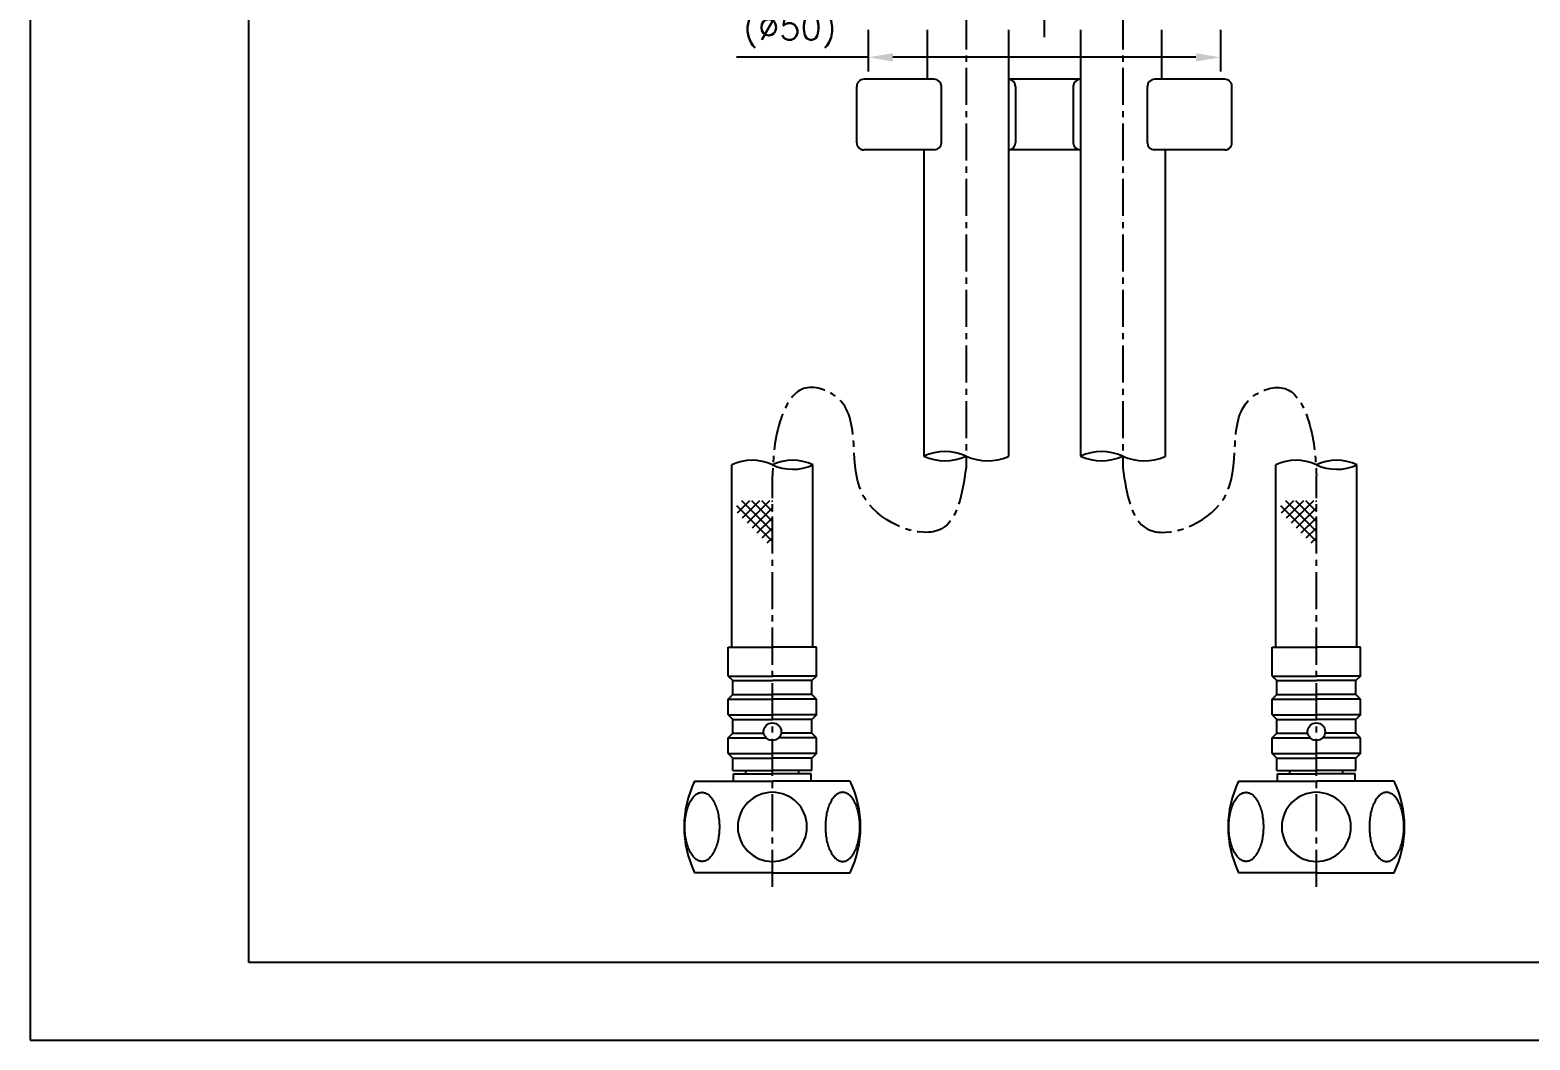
# Model space of a CAD drawing. Extents: x 9131 to 9725, y -7552 to -7132.
# Drawn here: x 9131.4 to 9344, y -7552.4 to -7409.2 of the extents above; entities that cross this region are included whole.
import ezdxf

# ---------------------------------------------------------------- set-up
doc = ezdxf.new("R2010")
doc.units = 0
doc.header["$LTSCALE"] = 7
doc.header["$MEASUREMENT"] = 0
doc.linetypes.add('CENTER2', pattern=[1.125, 0.75, -0.125, 0.125, -0.125])
doc.layers.get('0').update_dxf_attribs({"color": 2, "linetype": 'CONTINUOUS'})
doc.layers.get('Defpoints').update_dxf_attribs({"linetype": 'CONTINUOUS'})
for name, color, linetype in [('CL', 1, 'CENTER2'), ('D', 2, 'CONTINUOUS'), ('DWG', 7, 'CONTINUOUS')]:
    doc.layers.add(name, color=color, linetype=linetype)
doc.styles.add('GHS', font='ROMANS.shx', dxfattribs={"bigfont": 'GHS.shx'})
doc.dimstyles.new('HONG', dxfattribs={"dimscale": 0, "dimtxt": 3.5, "dimasz": 3.5, "dimexe": 2, "dimexo": 1, "dimgap": 1, "dimtad": 1, "dimdec": 4, "dimdsep": 46, "dimtxsty": 'GHS', "dimcen": 3, "dimclrd": 256, "dimclre": 256, "dimclrt": 2, "dimadec": 4, "dimazin": 2, "dimtfac": 1, "dimtdec": 4, "dimtmove": 0, "dimatfit": 2, "dimfxl": 0, "dimtvp": 1, "dimtolj": 1, "dimarcsym": 0})

# ---------------------------------------------------------------- blocks, each defined once
blk = doc.blocks.new('*D8')
at = {"layer": 'D', "lineweight": -2}
for p, q in [((9250.22, -7409.19), (9250.22, -7415.07)), ((9300.17, -7409.19), (9300.17, -7415.07)), ((9250.22, -7413.07), (9231.56, -7413.07)), ((9296.67, -7413.07), (9253.72, -7413.07))]:
    blk.add_line(p, q, dxfattribs=at)
at = {"layer": 'D'}
for points in [[(9253.72, -7412.49), (9253.72, -7413.66), (9250.22, -7413.07)], [(9296.67, -7412.49), (9296.67, -7413.66), (9300.17, -7413.07)]]:
    blk.add_solid(points, dxfattribs=at)
at = {"layer": 'Defpoints', "color": 0}
for p in [(9250.22, -7408.19), (9300.17, -7408.19), (9300.17, -7413.07)]:
    blk.add_point(p, dxfattribs=at)
at = {"layer": 'D', "color": 2, "insert": (9239.14, -7409.41), "char_height": 3.5, "attachment_point": 5, "style": 'GHS'}
blk.add_mtext('\\A1;(%%C50)', dxfattribs=at)
blk = doc.blocks.new('BORDER')
for p, q in [((0, 1), (0, 0)), ((0, 0), (1, 0))]:
    blk.add_line(p, q)

msp = doc.modelspace()

# ---------------------------------------------------------------- linework, layer by layer
at = {"color": 4}
for p, q in [((9162.4293, -7541.44773), (9162.4293, -7151.44773)), ((9711.4293, -7541.44773), (9162.4293, -7541.44773))]:
    msp.add_line(p, q, dxfattribs=at)
at = {"color": 7, "linetype": 'Continuous'}
for p, q in [((9248.59988, -7425.19333), (9248.59988, -7417.19333)), ((9259.59405, -7416.19333), (9249.63529, -7416.19333)), ((9260.59405, -7425.19333), (9260.59405, -7417.19333)), ((9280.29891, -7416.19333), (9270.09891, -7416.19333)), ((9271.09405, -7417.19333), (9271.09405, -7425.19333)), ((9279.29405, -7417.19333), (9279.29405, -7425.19333)), ((9289.79405, -7425.19333), (9289.79405, -7417.19333)), ((9300.75281, -7416.19333), (9290.79405, -7416.19333)), ((9301.78822, -7425.19333), (9301.78822, -7417.19333)), ((9259.61794, -7426.19305), (9249.61073, -7426.19305)), ((9280.29891, -7426.19305), (9270.09891, -7426.19305)), ((9300.77736, -7426.19305), (9290.77015, -7426.19305))]:
    msp.add_line(p, q, dxfattribs=at)
for centre, start, end in [((9259.59405, -7417.19333), 0, 90), ((9270.09405, -7417.19333), 0, 90), ((9280.29405, -7417.19333), 90, 180), ((9290.79405, -7417.19333), 90, 180), ((9259.59405, -7425.19333), 270, 0), ((9270.09405, -7425.19333), 270, 0), ((9280.29405, -7425.19333), 180, 270), ((9290.79405, -7425.19333), 180, 270)]:
    msp.add_arc(centre, 1, start, end, dxfattribs=at)
for points, knots in [([(9249.63529, -7416.19333), (9249.50285, -7416.19333), (9249.23532, -7416.24325), (9248.89149, -7416.46066), (9248.65591, -7416.79318), (9248.59988, -7417.061), (9248.59988, -7417.19333)], [0, 0, 0, 0, 0.250115789, 0.500153489, 0.750103771, 1, 1, 1, 1]), ([(9301.78822, -7417.19333), (9301.78822, -7417.06101), (9301.73219, -7416.79319), (9301.49662, -7416.46067), (9301.15278, -7416.24325), (9300.88525, -7416.19333), (9300.75281, -7416.19333)], [0, 0, 0, 0, 0.249892402, 0.499840444, 0.749880531, 1, 1, 1, 1]), ([(9248.59988, -7425.19333), (9248.59988, -7425.32566), (9248.65591, -7425.59348), (9248.89148, -7425.926), (9249.23531, -7426.14342), (9249.50284, -7426.19333), (9249.63529, -7426.19333)], [0, 0, 0, 0, 0.249892418, 0.499840418, 0.749880512, 1, 1, 1, 1]), ([(9300.75281, -7426.19333), (9300.88525, -7426.19333), (9301.15278, -7426.14342), (9301.49661, -7425.92601), (9301.73219, -7425.59349), (9301.78822, -7425.32566), (9301.78822, -7425.19333)], [0, 0, 0, 0, 0.25011585, 0.500153518, 0.750103711, 1, 1, 1, 1])]:
    msp.add_open_spline(points, degree=3, knots=knots, dxfattribs=at)
at = {"layer": 'CL'}
for p, q in [((9275.19405, -7410.19333), (9275.19405, -7252.85709)), ((9264.08918, -7406.69374), (9264.08918, -7471.31322)), ((9286.29891, -7406.69374), (9286.29891, -7471.31322)), ((9236.64391, -7530.71235), (9236.64391, -7472.45042)), ((9313.74418, -7530.71235), (9313.74418, -7472.45042))]:
    msp.add_line(p, q, dxfattribs=at)
for points in [[(9264.08918, -7471.31322), (9260.6171, -7479.94688), (9249.89154, -7475.83189), (9245.67793, -7461.20081), (9241.079, -7460.05776), (9237.87795, -7464.25522), (9236.64391, -7472.45042)], [(9286.29891, -7471.31322), (9289.77099, -7479.94688), (9300.49656, -7475.83189), (9304.71017, -7461.20081), (9309.3091, -7460.05776), (9312.51015, -7464.25522), (9313.74418, -7472.45042)]]:
    msp.add_spline(points, degree=3, dxfattribs=at)
at = {"layer": 'D', "color": 2}
for p, q in [((9231.56629, -7476.65389), (9236.64391, -7481.73152)), ((9231.68513, -7477.69876), (9233.43711, -7475.94679)), ((9232.2734, -7475.94679), (9236.64391, -7480.3173)), ((9232.39224, -7478.40587), (9234.85132, -7475.94679)), ((9233.09935, -7479.11298), (9236.26553, -7475.94679)), ((9233.68761, -7475.94679), (9236.64391, -7478.90309)), ((9235.10183, -7475.94679), (9236.64391, -7477.48888)), ((9236.51604, -7475.94679), (9236.64391, -7476.07466)), ((9308.66656, -7476.65389), (9313.74418, -7481.73152)), ((9308.7854, -7477.69876), (9310.53738, -7475.94679)), ((9309.37367, -7475.94679), (9313.74418, -7480.3173)), ((9309.49251, -7478.40587), (9311.95159, -7475.94679)), ((9310.19962, -7479.11298), (9313.3658, -7475.94679)), ((9310.78788, -7475.94679), (9313.74418, -7478.90309)), ((9312.2021, -7475.94679), (9313.74418, -7477.48888)), ((9313.61631, -7475.94679), (9313.74418, -7476.07466)), ((9233.80645, -7479.82008), (9236.64391, -7476.98262)), ((9234.51356, -7480.52719), (9236.64391, -7478.39683)), ((9310.90672, -7479.82008), (9313.74418, -7476.98262)), ((9311.61383, -7480.52719), (9313.74418, -7478.39683)), ((9235.22067, -7481.2343), (9236.64391, -7479.81105)), ((9312.32094, -7481.2343), (9313.74418, -7479.81105)), ((9235.92777, -7481.9414), (9236.64391, -7481.22526)), ((9236.63488, -7482.64851), (9236.64391, -7482.63948)), ((9313.02804, -7481.9414), (9313.74418, -7481.22526)), ((9313.73515, -7482.64851), (9313.74418, -7482.63948))]:
    msp.add_line(p, q, dxfattribs=at)
at = {"layer": 'D', "color": 7, "linetype": 'Continuous'}
for p, q in [((9225.62541, -7515.71235), (9236.64391, -7515.71235)), ((9247.66242, -7515.71235), (9236.64391, -7515.71235)), ((9302.72568, -7515.71235), (9313.74418, -7515.71235)), ((9324.76269, -7515.71235), (9313.74418, -7515.71235))]:
    msp.add_line(p, q, dxfattribs=at)
at = {"layer": 'D', "color": 0}
for p, q in [((9225.96684, -7515.71235), (9236.64391, -7515.71235)), ((9247.32099, -7515.71235), (9236.64391, -7515.71235)), ((9303.06711, -7515.71235), (9313.74418, -7515.71235)), ((9324.42126, -7515.71235), (9313.74418, -7515.71235))]:
    msp.add_line(p, q, dxfattribs=at)
at = {"layer": 'D', "color": 2, "linetype": 'Continuous'}
for centre, radius, start, end in [((9233.79226, -7476.99506), 6.77475, 65.1070348, 115.3290204), ((9239.49557, -7476.99506), 6.77475, 64.6709796, 114.8929652), ((9310.89253, -7476.99506), 6.77475, 65.1070348, 115.3290204), ((9316.59584, -7476.99506), 6.77475, 64.6709796, 114.8929652), ((9239.5423, -7464.7162), 6.78385, 244.7070247, 294.8569201), ((9316.64257, -7464.7162), 6.78385, 244.7070247, 294.8569201)]:
    msp.add_arc(centre, radius, start, end, dxfattribs=at)
at = {"layer": 'D'}
for centre, radius, start, end in [((9261.0758, -7476.26561), 7.2744, 65.4259359, 114.156323), ((9261.12411, -7463.01426), 7.27297, 245.4208153, 294.1614436), ((9267.12455, -7462.91836), 7.37957, 245.812775, 293.7691932), ((9283.27477, -7476.26027), 7.26911, 65.4160044, 114.1661092), ((9283.32305, -7463.01969), 7.26759, 245.410573, 294.1715407), ((9289.32352, -7462.91293), 7.38495, 245.8225681, 293.7595456)]:
    msp.add_arc(centre, radius, start, end, dxfattribs=at)
at = {"layer": 'D', "color": 7, "linetype": 'Continuous'}
for centre, start, end in [((9239.14391, -7522.21235), 154.3207114, 205.6792886), ((9234.14391, -7522.21235), 334.3207114, 25.6792886), ((9316.24418, -7522.21235), 154.3207114, 205.6792886), ((9311.24418, -7522.21235), 334.3207114, 25.6792886)]:
    msp.add_arc(centre, 15, start, end, dxfattribs=at)
at = {"layer": 'DWG'}
for p, q in [((9258.59891, -7409.19447), (9258.59891, -7416.19333)), ((9270.09891, -7409.19447), (9270.09891, -7469.67197)), ((9280.29891, -7409.19447), (9280.29891, -7469.6282)), ((9291.79891, -7409.19447), (9291.79891, -7416.19333)), ((9291.79891, -7409.19447), (9291.79891, -7416.19333)), ((9258.09891, -7426.19305), (9258.09891, -7469.6282)), ((9292.29891, -7426.19305), (9292.29891, -7469.67197)), ((9230.89391, -7496.71235), (9230.89391, -7470.8716)), ((9242.39391, -7496.71235), (9242.39391, -7470.8716)), ((9307.99418, -7496.71235), (9307.99418, -7470.8716)), ((9319.49418, -7496.71235), (9319.49418, -7470.8716)), ((9230.39391, -7496.71235), (9236.64391, -7496.71235)), ((9230.39391, -7500.82865), (9230.39391, -7496.71235)), ((9242.89391, -7496.71235), (9236.64391, -7496.71235)), ((9242.89391, -7500.82865), (9242.89391, -7496.71235)), ((9307.49418, -7496.71235), (9313.74418, -7496.71235)), ((9307.49418, -7500.82865), (9307.49418, -7496.71235)), ((9319.99418, -7496.71235), (9313.74418, -7496.71235)), ((9319.99418, -7500.82865), (9319.99418, -7496.71235)), ((9230.39391, -7500.82865), (9236.64391, -7500.82865)), ((9230.39391, -7500.82865), (9231.04391, -7501.47865)), ((9231.02902, -7501.46375), (9236.64391, -7501.46375)), ((9231.04391, -7503.44606), (9231.04391, -7501.47865)), ((9242.89391, -7500.82865), (9236.64391, -7500.82865)), ((9242.25881, -7501.46375), (9236.64391, -7501.46375)), ((9242.89391, -7500.82865), (9242.24391, -7501.47865)), ((9242.24391, -7503.44606), (9242.24391, -7501.47865)), ((9307.49418, -7500.82865), (9313.74418, -7500.82865)), ((9307.49418, -7500.82865), (9308.14418, -7501.47865)), ((9308.12929, -7501.46375), (9313.74418, -7501.46375)), ((9308.14418, -7503.44606), (9308.14418, -7501.47865)), ((9319.99418, -7500.82865), (9313.74418, -7500.82865)), ((9319.35908, -7501.46375), (9313.74418, -7501.46375)), ((9319.99418, -7500.82865), (9319.34418, -7501.47865)), ((9319.34418, -7503.44606), (9319.34418, -7501.47865)), ((9230.39391, -7504.09606), (9231.04391, -7503.44606)), ((9230.39391, -7504.09606), (9236.64391, -7504.09606)), ((9230.39391, -7506.32865), (9230.39391, -7504.09606)), ((9231.04391, -7503.44232), (9236.64391, -7503.44232)), ((9242.24391, -7503.44232), (9236.64391, -7503.44232)), ((9242.89391, -7504.09606), (9236.64391, -7504.09606)), ((9242.89391, -7504.09606), (9242.24391, -7503.44606)), ((9242.89391, -7506.32865), (9242.89391, -7504.09606)), ((9307.49418, -7504.09606), (9308.14418, -7503.44606)), ((9307.49418, -7504.09606), (9313.74418, -7504.09606)), ((9307.49418, -7506.32865), (9307.49418, -7504.09606)), ((9308.14418, -7503.44232), (9313.74418, -7503.44232)), ((9319.34418, -7503.44232), (9313.74418, -7503.44232)), ((9319.99418, -7504.09606), (9313.74418, -7504.09606)), ((9319.99418, -7504.09606), (9319.34418, -7503.44606)), ((9319.99418, -7506.32865), (9319.99418, -7504.09606)), ((9230.39391, -7506.32865), (9236.64391, -7506.32865)), ((9230.39391, -7506.32865), (9231.04391, -7506.97865)), ((9242.89391, -7506.32865), (9236.64391, -7506.32865)), ((9242.89391, -7506.32865), (9242.24391, -7506.97865)), ((9307.49418, -7506.32865), (9313.74418, -7506.32865)), ((9307.49418, -7506.32865), (9308.14418, -7506.97865)), ((9319.99418, -7506.32865), (9313.74418, -7506.32865)), ((9319.99418, -7506.32865), (9319.34418, -7506.97865)), ((9231.04391, -7506.97865), (9236.64391, -7506.97865)), ((9231.04391, -7508.94606), (9231.04391, -7506.97865)), ((9242.24391, -7506.97865), (9236.64391, -7506.97865)), ((9242.24391, -7508.94606), (9242.24391, -7506.97865)), ((9308.14418, -7506.97865), (9313.74418, -7506.97865)), ((9308.14418, -7508.94606), (9308.14418, -7506.97865)), ((9319.34418, -7506.97865), (9313.74418, -7506.97865)), ((9319.34418, -7508.94606), (9319.34418, -7506.97865)), ((9230.39391, -7509.59606), (9231.04391, -7508.94606)), ((9230.39391, -7509.59606), (9235.75985, -7509.59606)), ((9230.39391, -7511.82865), (9230.39391, -7509.59606)), ((9231.04391, -7508.94606), (9235.41596, -7508.94606)), ((9242.89391, -7509.59606), (9237.52798, -7509.59606)), ((9242.24391, -7508.94606), (9237.87187, -7508.94606)), ((9242.89391, -7509.59606), (9242.24391, -7508.94606)), ((9242.89391, -7511.82865), (9242.89391, -7509.59606)), ((9307.49418, -7509.59606), (9308.14418, -7508.94606)), ((9307.49418, -7509.59606), (9312.86012, -7509.59606)), ((9307.49418, -7511.82865), (9307.49418, -7509.59606)), ((9308.14418, -7508.94606), (9312.51623, -7508.94606)), ((9319.99418, -7509.59606), (9314.62825, -7509.59606)), ((9319.34418, -7508.94606), (9314.97214, -7508.94606)), ((9319.99418, -7509.59606), (9319.34418, -7508.94606)), ((9319.99418, -7511.82865), (9319.99418, -7509.59606)), ((9230.39391, -7511.82865), (9236.64391, -7511.82865)), ((9230.39391, -7511.82865), (9231.04391, -7512.47865)), ((9231.04391, -7512.47865), (9236.64391, -7512.47865)), ((9231.04391, -7514.21235), (9231.04391, -7512.47865)), ((9242.89391, -7511.82865), (9236.64391, -7511.82865)), ((9242.24391, -7512.47865), (9236.64391, -7512.47865)), ((9242.89391, -7511.82865), (9242.24391, -7512.47865)), ((9242.24391, -7514.21235), (9242.24391, -7512.47865)), ((9307.49418, -7511.82865), (9313.74418, -7511.82865)), ((9307.49418, -7511.82865), (9308.14418, -7512.47865)), ((9308.14418, -7512.47865), (9313.74418, -7512.47865)), ((9308.14418, -7514.21235), (9308.14418, -7512.47865)), ((9319.99418, -7511.82865), (9313.74418, -7511.82865)), ((9319.34418, -7512.47865), (9313.74418, -7512.47865)), ((9319.99418, -7511.82865), (9319.34418, -7512.47865)), ((9319.34418, -7514.21235), (9319.34418, -7512.47865)), ((9231.04391, -7514.21235), (9236.64391, -7514.21235)), ((9231.14391, -7514.71235), (9236.64391, -7514.71235)), ((9231.14391, -7515.71235), (9231.14391, -7514.71235)), ((9232.89391, -7514.71235), (9232.89391, -7514.21235)), ((9242.24391, -7514.21235), (9236.64391, -7514.21235)), ((9242.14391, -7514.71235), (9236.64391, -7514.71235)), ((9240.39391, -7514.71235), (9240.39391, -7514.21235)), ((9242.14391, -7515.71235), (9242.14391, -7514.71235)), ((9308.14418, -7514.21235), (9313.74418, -7514.21235)), ((9308.24418, -7514.71235), (9313.74418, -7514.71235)), ((9308.24418, -7515.71235), (9308.24418, -7514.71235)), ((9309.99418, -7514.71235), (9309.99418, -7514.21235)), ((9319.34418, -7514.21235), (9313.74418, -7514.21235)), ((9319.24418, -7514.71235), (9313.74418, -7514.71235)), ((9317.49418, -7514.71235), (9317.49418, -7514.21235)), ((9319.24418, -7515.71235), (9319.24418, -7514.71235))]:
    msp.add_line(p, q, dxfattribs=at)
at = {"layer": 'DWG', "color": 0}
for p, q in [((9236.64391, -7528.71235), (9225.62541, -7528.71235)), ((9236.64391, -7528.71235), (9247.66242, -7528.71235)), ((9313.74418, -7528.71235), (9302.72568, -7528.71235)), ((9313.74418, -7528.71235), (9324.76269, -7528.71235))]:
    msp.add_line(p, q, dxfattribs=at)
at = {"layer": 'DWG'}
for centre in [(9236.64391, -7508.71235), (9313.74418, -7508.71235)]:
    msp.add_circle(centre, 1.25, dxfattribs=at)
at = {"layer": 'DWG', "color": 7, "linetype": 'Continuous'}
for centre, start, end in [((9236.64391, -7522.21235), 90, 270), ((9236.64391, -7522.21235), 270, 90), ((9313.74418, -7522.21235), 90, 270), ((9313.74418, -7522.21235), 270, 90)]:
    msp.add_arc(centre, 4.89898, start, end, dxfattribs=at)
for points in [[(9224.23513, -7522.21235), (9224.23513, -7521.89335), (9224.26566, -7521.26406), (9224.40201, -7520.35149), (9224.62344, -7519.50869), (9224.87895, -7518.87294), (9225.12221, -7518.42918), (9225.31461, -7518.14182), (9225.52038, -7517.89319), (9225.73774, -7517.68564), (9225.96492, -7517.52132), (9226.19998, -7517.40209), (9226.44077, -7517.32965), (9226.68462, -7517.30536), (9226.92848, -7517.32965), (9227.16926, -7517.40209), (9227.40433, -7517.52132), (9227.6315, -7517.68564), (9227.84886, -7517.89319), (9228.05463, -7518.14182), (9228.24704, -7518.42918), (9228.4903, -7518.87294), (9228.74581, -7519.50869), (9228.96723, -7520.35149), (9229.10358, -7521.26406), (9229.13411, -7521.89335), (9229.13411, -7522.21235)], [(9249.0527, -7522.21235), (9249.0527, -7521.89335), (9249.02216, -7521.26406), (9248.88582, -7520.35149), (9248.66439, -7519.50869), (9248.40888, -7518.87294), (9248.16562, -7518.42918), (9247.97321, -7518.14182), (9247.76745, -7517.89319), (9247.55009, -7517.68564), (9247.32291, -7517.52132), (9247.08785, -7517.40209), (9246.84706, -7517.32965), (9246.60321, -7517.30536), (9246.35935, -7517.32965), (9246.11857, -7517.40209), (9245.8835, -7517.52132), (9245.65632, -7517.68564), (9245.43897, -7517.89319), (9245.2332, -7518.14182), (9245.04079, -7518.42918), (9244.79753, -7518.87294), (9244.54202, -7519.50869), (9244.3206, -7520.35149), (9244.18425, -7521.26406), (9244.15372, -7521.89335), (9244.15372, -7522.21235)], [(9301.3354, -7522.21235), (9301.3354, -7521.89335), (9301.36593, -7521.26406), (9301.50228, -7520.35149), (9301.72371, -7519.50869), (9301.97922, -7518.87294), (9302.22247, -7518.42918), (9302.41488, -7518.14182), (9302.62065, -7517.89319), (9302.83801, -7517.68564), (9303.06519, -7517.52132), (9303.30025, -7517.40209), (9303.54103, -7517.32965), (9303.78489, -7517.30536), (9304.02875, -7517.32965), (9304.26953, -7517.40209), (9304.5046, -7517.52132), (9304.73177, -7517.68564), (9304.94913, -7517.89319), (9305.1549, -7518.14182), (9305.34731, -7518.42918), (9305.59057, -7518.87294), (9305.84608, -7519.50869), (9306.0675, -7520.35149), (9306.20385, -7521.26406), (9306.23438, -7521.89335), (9306.23438, -7522.21235)], [(9326.15297, -7522.21235), (9326.15297, -7521.89335), (9326.12243, -7521.26406), (9325.98608, -7520.35149), (9325.76466, -7519.50869), (9325.50915, -7518.87294), (9325.26589, -7518.42918), (9325.07348, -7518.14182), (9324.86772, -7517.89319), (9324.65036, -7517.68564), (9324.42318, -7517.52132), (9324.18812, -7517.40209), (9323.94733, -7517.32965), (9323.70348, -7517.30536), (9323.45962, -7517.32965), (9323.21884, -7517.40209), (9322.98377, -7517.52132), (9322.75659, -7517.68564), (9322.53924, -7517.89319), (9322.33347, -7518.14182), (9322.14106, -7518.42918), (9321.8978, -7518.87294), (9321.64229, -7519.50869), (9321.42087, -7520.35149), (9321.28452, -7521.26406), (9321.25399, -7521.89335), (9321.25399, -7522.21235)], [(9229.13411, -7522.21235), (9229.13411, -7522.53135), (9229.10358, -7523.16064), (9228.96723, -7524.07321), (9228.74581, -7524.91601), (9228.4903, -7525.55176), (9228.24704, -7525.99552), (9228.05463, -7526.28289), (9227.84886, -7526.53151), (9227.6315, -7526.73906), (9227.40433, -7526.90338), (9227.16926, -7527.02261), (9226.92848, -7527.09505), (9226.68462, -7527.11935), (9226.44077, -7527.09505), (9226.19998, -7527.02261), (9225.96492, -7526.90338), (9225.73774, -7526.73906), (9225.52038, -7526.53151), (9225.31461, -7526.28289), (9225.12221, -7525.99552), (9224.87895, -7525.55176), (9224.62344, -7524.91601), (9224.40201, -7524.07321), (9224.26566, -7523.16064), (9224.23513, -7522.53135), (9224.23513, -7522.21235)], [(9244.15372, -7522.21235), (9244.15372, -7522.53135), (9244.18425, -7523.16064), (9244.3206, -7524.07321), (9244.54202, -7524.91601), (9244.79753, -7525.55176), (9245.04079, -7525.99552), (9245.2332, -7526.28289), (9245.43897, -7526.53151), (9245.65632, -7526.73906), (9245.8835, -7526.90338), (9246.11857, -7527.02261), (9246.35935, -7527.09505), (9246.60321, -7527.11935), (9246.84706, -7527.09505), (9247.08785, -7527.02261), (9247.32291, -7526.90338), (9247.55009, -7526.73906), (9247.76745, -7526.53151), (9247.97321, -7526.28289), (9248.16562, -7525.99552), (9248.40888, -7525.55176), (9248.66439, -7524.91601), (9248.88582, -7524.07321), (9249.02216, -7523.16064), (9249.0527, -7522.53135), (9249.0527, -7522.21235)], [(9306.23438, -7522.21235), (9306.23438, -7522.53135), (9306.20385, -7523.16064), (9306.0675, -7524.07321), (9305.84608, -7524.91601), (9305.59057, -7525.55176), (9305.34731, -7525.99552), (9305.1549, -7526.28289), (9304.94913, -7526.53151), (9304.73177, -7526.73906), (9304.5046, -7526.90338), (9304.26953, -7527.02261), (9304.02875, -7527.09505), (9303.78489, -7527.11935), (9303.54103, -7527.09505), (9303.30025, -7527.02261), (9303.06519, -7526.90338), (9302.83801, -7526.73906), (9302.62065, -7526.53151), (9302.41488, -7526.28289), (9302.22247, -7525.99552), (9301.97922, -7525.55176), (9301.72371, -7524.91601), (9301.50228, -7524.07321), (9301.36593, -7523.16064), (9301.3354, -7522.53135), (9301.3354, -7522.21235)], [(9321.25399, -7522.21235), (9321.25399, -7522.53135), (9321.28452, -7523.16064), (9321.42087, -7524.07321), (9321.64229, -7524.91601), (9321.8978, -7525.55176), (9322.14106, -7525.99552), (9322.33347, -7526.28289), (9322.53924, -7526.53151), (9322.75659, -7526.73906), (9322.98377, -7526.90338), (9323.21884, -7527.02261), (9323.45962, -7527.09505), (9323.70348, -7527.11935), (9323.94733, -7527.09505), (9324.18812, -7527.02261), (9324.42318, -7526.90338), (9324.65036, -7526.73906), (9324.86772, -7526.53151), (9325.07348, -7526.28289), (9325.26589, -7525.99552), (9325.50915, -7525.55176), (9325.76466, -7524.91601), (9325.98608, -7524.07321), (9326.12243, -7523.16064), (9326.15297, -7522.53135), (9326.15297, -7522.21235)]]:
    msp.add_open_spline(points, degree=3, knots=[0, 0, 0, 0, 0.080703538, 0.159091691, 0.233028705, 0.300700589, 0.331795135, 0.360920551, 0.388061206, 0.413283824, 0.436751448, 0.458742943, 0.479657143, 0.5, 0.520342857, 0.541257057, 0.563248552, 0.586716176, 0.611938794, 0.639079449, 0.668204865, 0.699299411, 0.766971295, 0.840908309, 0.919296462, 1, 1, 1, 1], dxfattribs=at)

# ---------------------------------------------------------------- block references
at = {"xscale": 594, "yscale": 420, "zscale": 594}
msp.add_blockref('BORDER', (9131.4293, -7552.44773), dxfattribs=at)

# ---------------------------------------------------------------- dimensions: what is measured, and where the dimension line sits
at = {"layer": 'D'}
dim = msp.add_linear_dim(base=(9300.16621, -7413.07196), p1=(9250.22189, -7408.19333), p2=(9300.16621, -7408.19333), text='(%%C50)', dimstyle='HONG', override={"dimscale": 1}, dxfattribs=at)
dim.commit()
dim.dimension.update_dxf_attribs({"geometry": '*D8', "text_midpoint": (9239.13856, -7413.07196), "dimtype": 128})

doc.saveas('drawing.dxf')
